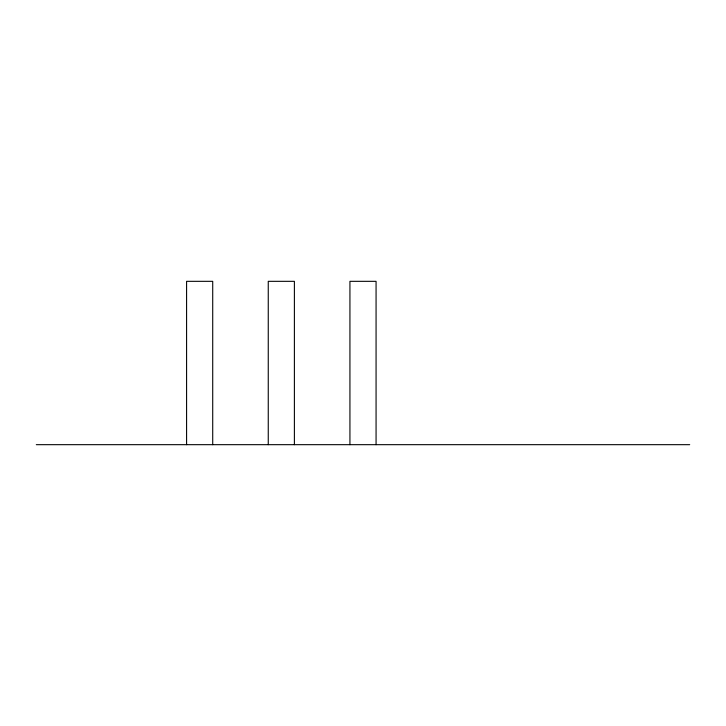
<?xml version="1.0" encoding="UTF-8"?>
<svg xmlns="http://www.w3.org/2000/svg" width="726" height="726" viewBox="0 0 726 726"><rect width="100%" height="100%" fill="white"/><g stroke="black" fill="none" stroke-linecap="round" stroke-linejoin="round"><path stroke-width="1.09" d="M36.3 444.675L689.7 444.675M376.068 444.675L376.068 281.325L349.932 281.325L349.932 444.675M294.393 444.675L294.393 281.325L268.257 281.325L268.257 444.675M212.718 444.675L212.718 281.325L186.582 281.325L186.582 444.675"/></g></svg>
